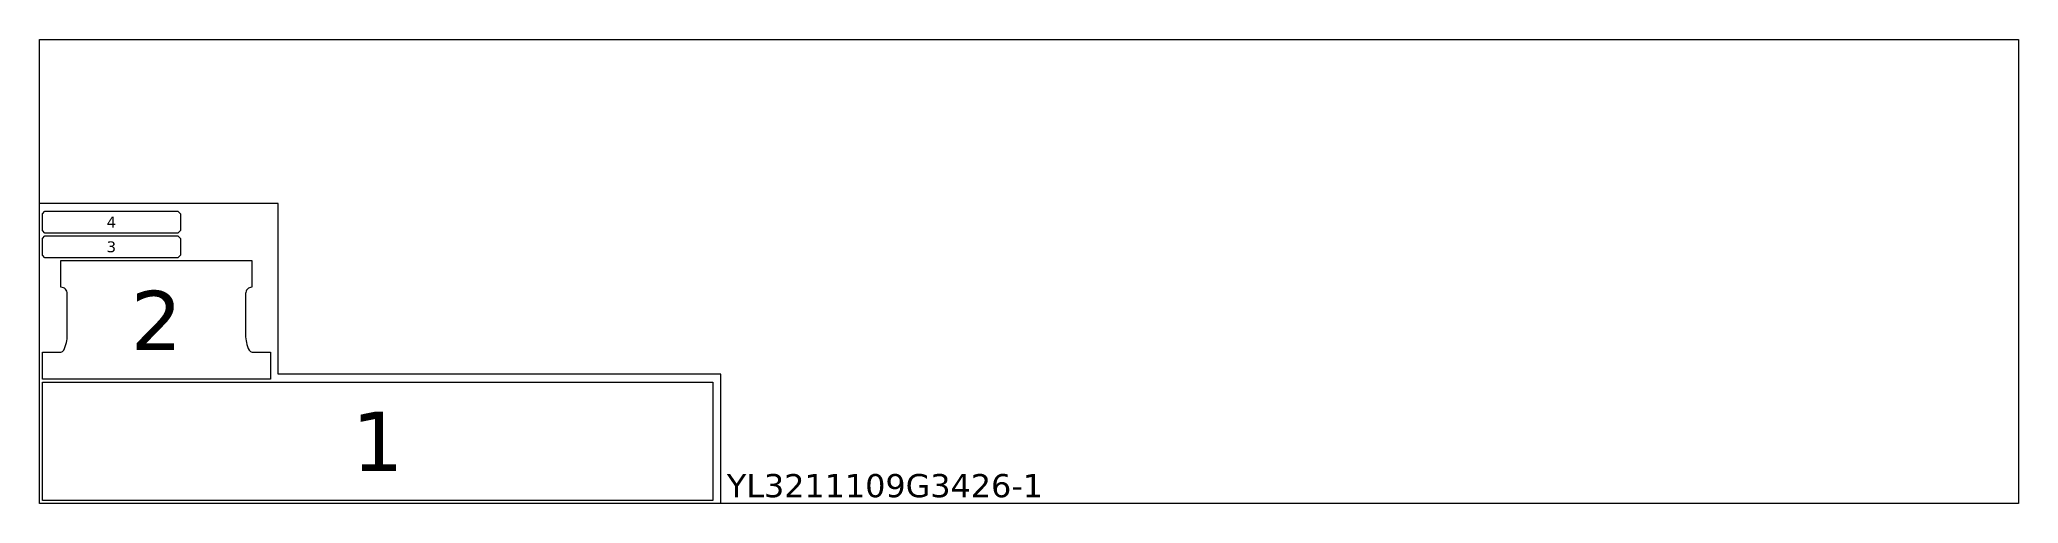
# Model space of a CAD drawing. Header units: inches. Extents: x 0 to 6400, y 0 to 1500.
import ezdxf
from ezdxf.enums import TextEntityAlignment as Align

# ---------------------------------------------------------------- set-up
doc = ezdxf.new("R2010")
doc.units = ezdxf.units.IN
doc.header["$MEASUREMENT"] = 0
doc.layers.get('0').update_dxf_attribs({"lineweight": 0})
doc.styles.get("Standard").update_dxf_attribs({"font": 'VERDANA.TTF'})

msp = doc.modelspace()

# ---------------------------------------------------------------- linework, layer by layer
at = {"color": 7, "linetype": 'Continuous', "lineweight": 0}
msp.add_lwpolyline([(0, 0), (0, 1500), (6400, 1500), (6400, 0)], close=True, dxfattribs=at)
at = {"color": 5, "linetype": 'Continuous', "lineweight": 0, "true_color": 0x0000ff}
msp.add_lwpolyline([(2202.8, 0), (2202.8, 417.6), (771.8, 417.6), (771.8, 970.1), (0, 970.1), (0, 1500), (6400, 1500), (6400, 0)], close=True, dxfattribs=at)
at = {"color": 6, "linetype": 'Continuous', "lineweight": 0, "true_color": 0xff00ff}
msp.add_lwpolyline([(2202.8, 0), (2202.8, 417.6), (771.8, 417.6), (771.8, 970.1), (0, 970.1)], dxfattribs=at)
for points in [[(455.4, 882.6), (447.2, 874.3), (17.2, 874.3), (9, 882.6), (9, 936.9), (17.2, 945.1), (447.2, 945.1), (455.4, 936.9)], [(455.4, 802.8), (447.2, 794.5), (17.2, 794.5), (9, 802.8), (9, 857.1), (17.2, 865.3), (447.2, 865.3), (455.4, 857.1)], [(2177.8, 392.6), (2177.8, 9), (9, 9), (9, 392.6)]]:
    msp.add_lwpolyline(points, close=True)
msp.add_lwpolyline([(687.2, 489.1), (746.8, 489.1), (746.8, 401.6), (9, 401.6), (9, 489.1), (68.6, 489.1, 0.255628), (78, 495.4, 0.123649), (89.5, 545.8), (89.5, 678.4, 0.425095), (69.1, 699), (69.1, 785.5), (686.7, 785.5), (686.7, 699, 0.425095), (666.3, 678.4), (666.3, 545.8, 0.123649), (677.9, 495.4, 0.255628)], format="xyb", close=True)

# ---------------------------------------------------------------- texts
at = {"color": 3, "linetype": 'Continuous', "lineweight": 0, "true_color": 0x00ff00}
for s, height, p in [('4', 35, (232.2, 909.7)), ('3', 35, (232.2, 829.9)), ('2', 191.6, (377.9, 593.6)), ('1', 191.4, (1093.4, 200.8))]:
    msp.add_text(s, height=height, dxfattribs=at).set_placement(p, align=Align.MIDDLE)
at = {"color": 7, "linetype": 'Continuous', "lineweight": 0}
msp.add_text('YL3211109G3426-1', height=75, dxfattribs=at).set_placement((2222.8, 20))

doc.saveas('drawing.dxf')
